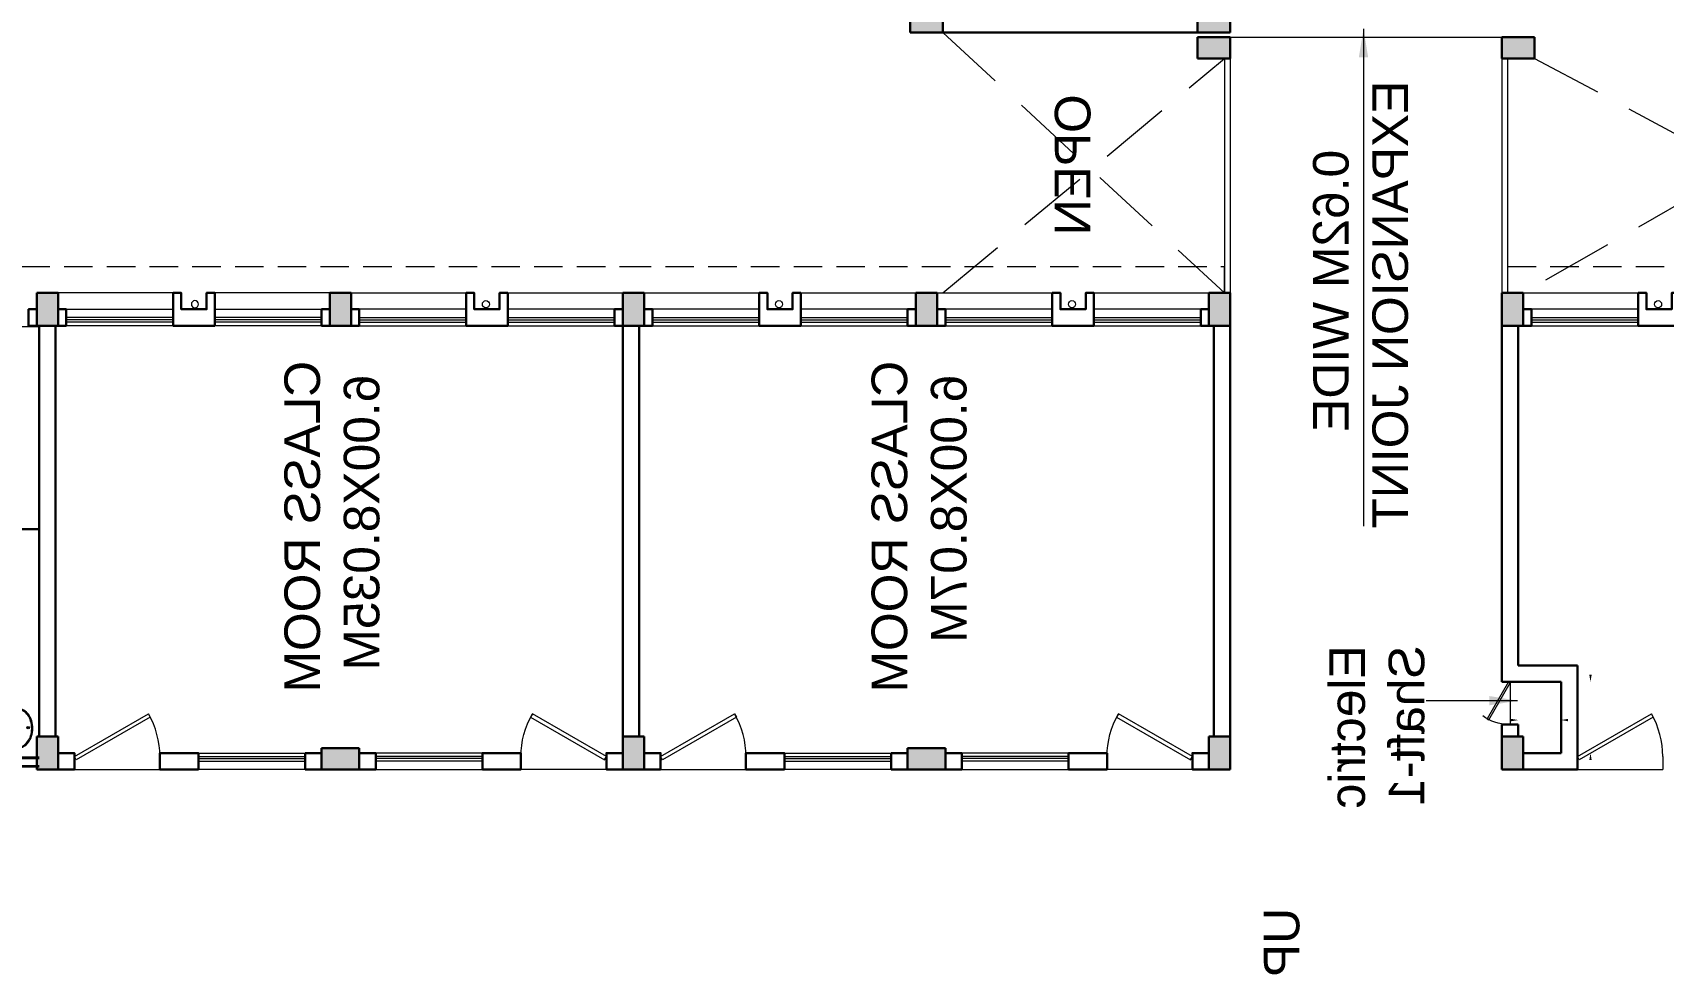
# Model space of a CAD drawing. Header units: millimetres. Extents: x 3614 to 12428, y -844 to 6844.
# Drawn here: x 5729.63 to 5752.53, y -434.95 to -421.73 of the extents above; entities that cross this region are included whole.
import ezdxf

# ---------------------------------------------------------------- set-up
doc = ezdxf.new("R2010")
doc.units = ezdxf.units.MM
doc.header["$LTSCALE"] = 40
doc.header["$MEASUREMENT"] = 0
doc.header["$PDMODE"] = 32
doc.header["$PDSIZE"] = 0.02
doc.linetypes.add('DASHED', pattern=[0.75, 0.5, -0.25])
doc.layers.get('0').update_dxf_attribs({"linetype": 'CONTINUOUS', "lineweight": 20})
doc.layers.get('Defpoints').update_dxf_attribs({"linetype": 'CONTINUOUS', "lineweight": 20})
for name, color, linetype, lineweight in [('CLL LEV.', 15, 'CONTINUOUS', 18), ('Column', 252, 'CONTINUOUS', 30), ('Column Hatch', 253, 'CONTINUOUS', 13), ('CUBICAL TOILET', 160, 'CONTINUOUS', 15), ('Dim', 220, 'CONTINUOUS', 15), ('Door', 54, 'CONTINUOUS', 18), ('EXPANSION JOINT', 248, 'CONTINUOUS', 20), ('Fixture', 44, 'CONTINUOUS', 15), ('Hidden', 30, 'DASHED', 18), ('Plaster', 141, 'CONTINUOUS', 5), ('Railing', 23, 'CONTINUOUS', 18), ('TEXT', 7, 'CONTINUOUS', 20), ('Ventilator', 6, 'DASHED', 18), ('Wall', 7, 'CONTINUOUS', 30), ('Window', 150, 'CONTINUOUS', 15), ('Window-Wall', 7, 'CONTINUOUS', 18)]:
    doc.layers.add(name, color=color, linetype=linetype, lineweight=lineweight)
doc.styles.add('L120', font='simplex.shx', dxfattribs={"height": 1})
doc.styles.get("Standard").update_dxf_attribs({"font": 'txt.shx', "height": 0.03937})
doc.styles.add('Tabrej', font='GOTHIC.TTF')
doc.styles.add('Tabrej.', font='GOTHIC.TTF', dxfattribs={"height": 1})
doc.dimstyles.new('DIMEN', dxfattribs={"dimtxt": 0.2, "dimasz": 0.25, "dimexe": 0.18, "dimexo": 0.0625, "dimgap": 0.09, "dimtad": 0, "dimdec": 3, "dimzin": 0, "dimdsep": 46, "dimtxsty": 'Tabrej', "dimcen": 0, "dimclrd": 256, "dimclre": 256, "dimclrt": 7, "dimadec": 0, "dimazin": 0, "dimtfac": 1, "dimtdec": 3, "dimtofl": 0, "dimtmove": 0, "dimatfit": 1, "dimfxl": 0, "dimtolj": 1, "dimtzin": 0, "dimlwd": -1, "dimlwe": -1, "dimarcsym": 0})
doc.dimstyles.get("Standard").update_dxf_attribs({"dimtxt": 0.18, "dimasz": 0.18, "dimexe": 0.18, "dimexo": 0.0625, "dimgap": 0.09, "dimtad": 0, "dimtih": 1, "dimtoh": 1, "dimdec": 4, "dimzin": 0, "dimdsep": 46, "dimtxsty": 'Standard', "dimcen": 0.09, "dimadec": 0, "dimazin": 0, "dimtfac": 1, "dimtdec": 4, "dimtofl": 0, "dimtmove": 0, "dimatfit": 3, "dimfxl": 0, "dimtolj": 1, "dimtzin": 0, "dimarcsym": 0})

# ---------------------------------------------------------------- blocks, each defined once
blk = doc.blocks.new('COLUMN 546')
at = {"layer": 'Column Hatch'}
h = blk.add_hatch(color=0, dxfattribs=at)
h.dxf.hatch_style = 1
h.paths.add_polyline_path([(0, 0), (0.3, 0), (0.3, 0.46), (0, 0.46)])
at = {"layer": 'Column'}
for p, q in [((0.3, 0.46), (0, 0.46)), ((0, 0.46), (0, 0)), ((0.3, 0), (0.3, 0.46)), ((0, 0), (0.3, 0))]:
    blk.add_line(p, q, dxfattribs=at)
blk = doc.blocks.new('WINDOW 1')
at = {"layer": 'CLL LEV.'}
for p, q in [((-0.115, -0.23), (-0.115, -0.46)), ((1.615, -0.23), (1.615, -0.46)), ((-0.115, -0.46), (1.615, -0.46))]:
    blk.add_line(p, q, dxfattribs=at)
at = {"layer": 'Window'}
for p, q in [((0, -0.051), (1.5, -0.051)), ((0, -0.081), (1.5, -0.081))]:
    blk.add_line(p, q, dxfattribs=at)
at = {"layer": 'Window-Wall'}
for p, q in [((0, 0), (1.5, 0)), ((0, -0.23), (0, 0)), ((1.5, 0), (1.5, -0.23)), ((0, -0.115), (1.5, -0.115)), ((1.5, -0.23), (0, -0.23))]:
    blk.add_line(p, q, dxfattribs=at)
blk = doc.blocks.new('SHAFT2')
at = {"layer": 'Fixture'}
blk.add_circle((0.302, 0.307), 0.05, dxfattribs=at)
at = {"layer": 'Wall'}
blk.add_lwpolyline([(0, 0.585), (0.46, 0.585), (0.46, 0.47), (0.23, 0.47), (0.23, 0.115), (0.46, 0.115), (0.46, 0), (0, 0), (0, 0.585)], dxfattribs=at)
blk = doc.blocks.new('VENT 2')
at = {"layer": 'Ventilator', "linetype": 'Continuous', "ltscale": 0.02}
for p, q in [((0, 0.182), (1.5, 0.182)), ((0, 0.152), (1.5, 0.152))]:
    blk.add_line(p, q, dxfattribs=at)
at = {"layer": 'Window-Wall'}
for p, q in [((0, 0.23), (1.5, 0.23)), ((0, 0), (0, 0.23)), ((1.5, 0.23), (1.5, 0)), ((0, 0.115), (1.5, 0.115)), ((1.5, 0), (0, 0))]:
    blk.add_line(p, q, dxfattribs=at)
blk = doc.blocks.new('*U18')
for p, q in [((0, 0), (0, -6)), ((40, 0), (40, -6))]:
    blk.add_line(p, q)
blk.add_lwpolyline([(0, 0), (34.64, 20), (35.52, 18.48), (0.87, -1.52)], close=True)
blk.add_arc((0, 0), 40, 0, 30)
blk = doc.blocks.new('DOOR1')
at = {"layer": 'Door'}
blk.add_line((0, 0), (1.2, 0), dxfattribs=at)
at = {"layer": 'Door', "xscale": 0.0300000000000013, "yscale": 0.0300000000000013, "zscale": 0.0300000000000013}
blk.add_blockref('*U18', (0, 0.18), dxfattribs=at)
blk = doc.blocks.new('class 1')
at = {"layer": 'Wall'}
for points in [[(0.23, -0.035), (0, -0.035), (0, -0.265), (0.23, -0.265), (0.23, -0.035)], [(0.23, -1.465), (0, -1.465), (0, -2.005), (0.23, -2.005), (0.23, -1.465)], [(0.23, -3.505), (0, -3.505), (0, -3.735), (0.23, -3.735), (0.23, -3.505)]]:
    blk.add_lwpolyline(points, dxfattribs=at)
at = {"layer": 'Wall', "rotation": 270}
for name, p in [('DOOR1', (0, -0.265)), ('VENT 2', (0, -2.005))]:
    blk.add_blockref(name, p, dxfattribs=at)
blk = doc.blocks.new('Door - Left Hung 36 in.')
at = {"layer": 'Door'}
blk.add_line((0.8, -1.3), (35.9, -1.3), dxfattribs=at)
blk.add_lwpolyline([(0.8, -1.3), (0, 0), (31.2, 18), (31.9, 16.7)], close=True, dxfattribs=at)
blk.add_arc((0, 0), 36, 0, 37.3101, dxfattribs=at)
blk = doc.blocks.new('COLM 530')
at = {"layer": 'Column Hatch'}
h = blk.add_hatch(color=0, dxfattribs=at)
h.dxf.hatch_style = 1
h.paths.add_polyline_path([(5443.518, -633.795), (5443.218, -633.795), (5443.218, -634.325), (5443.518, -634.325)])
at = {"layer": 'Column'}
for p, q in [((5443.518, -633.795), (5443.218, -633.795)), ((5443.218, -633.795), (5443.218, -634.325)), ((5443.518, -634.325), (5443.518, -633.795)), ((5443.218, -634.325), (5443.518, -634.325))]:
    blk.add_line(p, q, dxfattribs=at)
blk = doc.blocks.new('*D647')
at = {"layer": 'Defpoints', "color": 0, "ltscale": 0.05, "transparency": 16777216}
for p in [(5491.918, -294.581), (5491.855, -295.181), (5491.918, -295.181)]:
    blk.add_point(p, dxfattribs=at)
at = {"layer": 'Dim', "ltscale": 0.05, "transparency": 16777216}
for p, q in [((5491.855, -294.481), (5491.855, -294.381)), ((5491.855, -294.581), (5491.675, -294.581)), ((5491.855, -295.181), (5491.675, -295.181)), ((5491.855, -295.281), (5491.855, -295.381))]:
    blk.add_line(p, q, dxfattribs=at)
for points in [[(5491.838, -294.481), (5491.872, -294.481), (5491.855, -294.581)], [(5491.838, -295.281), (5491.872, -295.281), (5491.855, -295.181)]]:
    blk.add_solid(points, dxfattribs=at)
at = {"layer": 'Dim', "color": 7, "ltscale": 0.05, "transparency": 16777216, "insert": (5491.855, -294.881), "char_height": 0.2, "attachment_point": 5, "rotation": 90, "style": 'Tabrej'}
blk.add_mtext('\\A1;0.600', dxfattribs=at)
blk = doc.blocks.new('*D648')
at = {"layer": 'Defpoints', "color": 0, "ltscale": 0.05, "transparency": 16777216}
for p in [(5491.318, -295.181), (5492.318, -295.181), (5492.318, -295.595)]:
    blk.add_point(p, dxfattribs=at)
at = {"layer": 'Dim', "ltscale": 0.05, "transparency": 16777216}
for p, q in [((5491.318, -295.244), (5491.318, -295.775)), ((5492.318, -295.244), (5492.318, -295.775)), ((5491.218, -295.595), (5491.118, -295.595)), ((5492.418, -295.595), (5492.518, -295.595))]:
    blk.add_line(p, q, dxfattribs=at)
for points in [[(5491.218, -295.578), (5491.218, -295.612), (5491.318, -295.595)], [(5492.418, -295.578), (5492.418, -295.612), (5492.318, -295.595)]]:
    blk.add_solid(points, dxfattribs=at)
at = {"layer": 'Dim', "color": 7, "ltscale": 0.05, "transparency": 16777216, "insert": (5491.818, -295.595), "char_height": 0.2, "attachment_point": 5, "style": 'Tabrej'}
blk.add_mtext('\\A1;1.000', dxfattribs=at)
blk = doc.blocks.new('RSA BASIN 2')
for points in [[(10.67, -8.12, 0.12976), (9.97, -5.22, 0.106426), (7.61, -2.47, 0.084431), (4.27, -0.72, 0.073534), (0, 0, 0.073534), (-4.29, -0.55, 0.084431), (-7.7, -2.16, 0.106426), (-10.17, -4.82, 0.12976), (-10.98, -7.69, 0.12976), (-10.28, -10.59, 0.106426), (-7.92, -13.34, 0.084431), (-4.58, -15.09, 0.073534), (-0.31, -15.81, 0.073534), (3.98, -15.26, 0.084431), (7.39, -13.64, 0.106426), (9.85, -10.99, 0.12976)], [(10.08, -7.9, 0.119977), (9.45, -5.5, 0.106426), (7.25, -2.94, 0.084431), (4.08, -1.28, 0.073534), (-0.01, -0.59, 0.073534), (-4.13, -1.12, 0.084431), (-7.36, -2.65, 0.106426), (-9.66, -5.12, 0.12976), (-10.39, -7.7, 0.009633), (-10.39, -7.9, 0.119977), (-9.76, -10.31, 0.106426), (-7.57, -12.87, 0.084431), (-4.4, -14.53, 0.073534), (-0.3, -15.22, 0.073534), (3.82, -14.69, 0.084431), (7.05, -13.16, 0.106426), (9.35, -10.69, 0.12976), (10.08, -8.11, 0.009633)]]:
    blk.add_lwpolyline(points, format="xyb", close=True)
for radius in [0.7, 0.479]:
    blk.add_circle((-0.47, -2.53), radius)
blk = doc.blocks.new('rfrwef')
at = {"layer": 'Plaster', "ltscale": 0.05}
for p, q in [((5058.973, -260.239), (5063.598, -260.239)), ((5058.973, -260.239), (5058.973, -264.098)), ((5063.598, -261.789), (5063.598, -260.239)), ((5063.737, -260.237), (5064.891, -260.237)), ((5063.737, -261.65), (5063.737, -260.237)), ((5065.064, -260.999), (5065.064, -260.26)), ((5065.203, -260.225), (5065.203, -260.999)), ((5065.203, -260.999), (5065.064, -260.999)), ((5065.203, -261.65), (5063.737, -261.65)), ((5065.203, -261.827), (5065.203, -261.65)), ((5065.064, -261.789), (5063.598, -261.789)), ((5065.064, -261.827), (5065.064, -261.789)), ((5065.064, -261.827), (5065.203, -261.827)), ((5065.019, -264.109), (5065.019, -263.032)), ((5065.019, -263.032), (5065.158, -263.032)), ((5065.158, -264.109), (5065.158, -263.032)), ((5058.973, -264.098), (5064.731, -264.098))]:
    blk.add_line(p, q, dxfattribs=at)
blk = doc.blocks.new('A$C24EB4E25')
at = {"layer": 'CUBICAL TOILET', "ltscale": 0.05}
for p, q in [((3.312, 0.277), (3.312, 0.875)), ((3.325, 0.277), (3.325, 0.875))]:
    blk.add_line(p, q, dxfattribs=at)
at = {"layer": 'Wall', "ltscale": 0.05}
for p, q in [((6.53, 0.266), (6.53, 1.331)), ((6.645, 0.266), (6.645, 1.331))]:
    blk.add_line(p, q, dxfattribs=at)
at = {"layer": 'Wall'}
for p, q in [((0.46, 0.265), (6.23, 0.265)), ((0.46, 0.035), (6.23, 0.035))]:
    blk.add_line(p, q, dxfattribs=at)
blk.add_lwpolyline([(0.23, 0.3), (0.23, 0.415), (0.46, 0.415), (0.46, 0.3), (0.23, 0.3)], dxfattribs=at)
at = {"layer": 'Fixture', "xscale": -0.0253999999967459, "yscale": 0.0253999999949883, "zscale": 0.0253999999956289, "rotation": 179.2553980474158}
blk.add_blockref('RSA BASIN 2', (6.115, 0.355), dxfattribs=at)
at = {"layer": 'Plaster'}
blk.add_blockref('rfrwef', (-5058.501, 264.375), dxfattribs=at)
at = {"layer": 'Wall', "color": 7, "extrusion": (0, 0, -1), "xscale": -1, "zscale": -1, "rotation": 270}
for p in [(-0.46, 0), (-6.69, 0)]:
    blk.add_blockref('COLUMN 546', p, dxfattribs=at)
blk = doc.blocks.new('NEW BILDING')
at = {"ltscale": 0.05}
blk.add_line((5491.3178, -295.1811), (5492.3178, -295.1811), dxfattribs=at)
at = {"layer": 'EXPANSION JOINT', "linetype": 'ByBlock', "ltscale": 0.05}
blk.add_line((5482.2648, -290.5361), (5482.2648, -294.3511), dxfattribs=at)
at = {"layer": 'Hidden', "ltscale": 0.02}
for p, q in [((5485.4879, -269.9611), (5485.4879, -282.3061)), ((5485.4879, -282.0061), (5485.4879, -290.4561)), ((5485.8578, -290.4561), (5485.4879, -290.4561)), ((5485.4878, -294.4311), (5485.4878, -310.8111))]:
    blk.add_line(p, q, dxfattribs=at)
at = {"layer": 'Hidden', "ltscale": 0.05}
blk.add_line((5485.4878, -294.4311), (5485.7493, -294.4311), dxfattribs=at)
at = {"layer": 'Railing', "linetype": 'ByBlock', "ltscale": 0.05}
for p, q in [((5482.5648, -290.4561), (5485.8578, -290.4561)), ((5482.5648, -290.5361), (5485.8578, -290.5361)), ((5482.5648, -294.3511), (5485.8578, -294.3511)), ((5482.5648, -294.4311), (5485.8578, -294.4311))]:
    blk.add_line(p, q, dxfattribs=at)
at = {"layer": 'Wall'}
for p, q in [((5486.3178, -273.8111), (5492.0878, -273.8111)), ((5486.3178, -274.0411), (5492.0878, -274.0411)), ((5492.0878, -282.0061), (5486.3178, -282.0061)), ((5492.0878, -282.2361), (5486.3178, -282.2361)), ((5492.0878, -290.3061), (5486.3178, -290.3061)), ((5492.0878, -290.5361), (5486.3178, -290.5361)), ((5491.0417, -294.3511), (5486.3178, -294.3511)), ((5490.9728, -294.3511), (5491.3178, -294.3511)), ((5491.3178, -295.1811), (5491.3178, -294.3511)), ((5491.9178, -294.3511), (5492.0878, -294.3511)), ((5491.9178, -294.3511), (5491.9178, -294.5811)), ((5491.0878, -294.5811), (5486.3178, -294.5811)), ((5491.0878, -295.4111), (5491.0878, -294.5811)), ((5491.9178, -294.5811), (5492.0878, -294.5811)), ((5492.3178, -294.6511), (5492.3178, -295.1811)), ((5492.5478, -295.4111), (5492.5478, -294.6511)), ((5491.3178, -295.1811), (5492.3178, -295.1811)), ((5491.0878, -295.4111), (5492.3178, -295.4111)), ((5492.3178, -295.4111), (5492.5478, -295.4111))]:
    blk.add_line(p, q, dxfattribs=at)
at = {"layer": 'Wall', "linetype": 'ByBlock', "ltscale": 0.05}
blk.add_line((5482.2028, -290.0761), (5482.2028, -286.433), dxfattribs=at)
at = {"layer": 'Wall'}
for points in [[(5486.0878, -273.7761), (5486.0878, -273.6611), (5486.3178, -273.6611), (5486.3178, -273.7761), (5486.0878, -273.7761)], [(5486.0878, -274.0761), (5486.0878, -274.1911), (5486.3178, -274.1911), (5486.3178, -274.0761), (5486.0878, -274.0761)], [(5486.0878, -277.8911), (5486.0878, -277.7761), (5486.3178, -277.7761), (5486.3178, -277.8911), (5486.0878, -277.8911)], [(5486.0878, -277.7761), (5486.0878, -277.8911), (5486.3178, -277.8911), (5486.3178, -277.7761), (5486.0878, -277.7761)], [(5486.0878, -278.1911), (5486.0878, -278.3061), (5486.3178, -278.3061), (5486.3178, -278.1911), (5486.0878, -278.1911)], [(5486.0878, -278.3061), (5486.0878, -278.1911), (5486.3178, -278.1911), (5486.3178, -278.3061), (5486.0878, -278.3061)], [(5486.0878, -282.0061), (5486.0878, -281.8911), (5486.3178, -281.8911), (5486.3178, -282.0061), (5486.0878, -282.0061)], [(5486.0878, -282.3061), (5486.0878, -282.4211), (5486.3178, -282.4211), (5486.3178, -282.3061), (5486.0878, -282.3061)], [(5486.0878, -282.4211), (5486.0878, -282.3061), (5486.3178, -282.3061), (5486.3178, -282.4211), (5486.0878, -282.4211)], [(5486.0878, -286.1211), (5486.0878, -286.0061), (5486.3178, -286.0061), (5486.3178, -286.1211), (5486.0878, -286.1211)], [(5486.0878, -286.4211), (5486.0878, -286.5361), (5486.3178, -286.5361), (5486.3178, -286.4211), (5486.0878, -286.4211)], [(5486.0878, -286.5361), (5486.0878, -286.4211), (5486.3178, -286.4211), (5486.3178, -286.5361), (5486.0878, -286.5361)], [(5486.0878, -290.2361), (5486.0878, -290.1211), (5486.3178, -290.1211), (5486.3178, -290.2361), (5486.0878, -290.2361)], [(5486.0878, -294.6511), (5486.0878, -294.7661), (5486.3178, -294.7661), (5486.3178, -294.6511), (5486.0878, -294.6511)], [(5486.0878, -294.7661), (5486.0878, -294.6511), (5486.3178, -294.6511), (5486.3178, -294.7661), (5486.0878, -294.7661)]]:
    blk.add_lwpolyline(points, dxfattribs=at)
at = {"layer": 'Window-Wall', "linetype": 'DASHED', "ltscale": 0.05}
for p, q in [((5482.2028, -286.5011), (5485.8578, -290.4561)), ((5485.8578, -286.5011), (5482.5648, -290.4561)), ((5482.2028, -301.0411), (5485.8578, -294.6511)), ((5482.5648, -294.8111), (5485.8578, -300.9661))]:
    blk.add_line(p, q, dxfattribs=at)
at = {"ltscale": 0.05}
blk.add_blockref('A$C24EB4E25', (5485.8578, -274.0761), dxfattribs=at)
at = {"color": 7, "extrusion": (0, 0, -1), "xscale": -1, "zscale": -1, "rotation": 270}
for p in [(-5486.3178, -274.0761), (-5492.5478, -274.0761), (-5486.3178, -278.1911), (-5486.3178, -282.3061), (-5492.5478, -282.3061), (-5486.3178, -286.4211), (-5486.3178, -290.5361), (-5492.5478, -290.5361), (-5486.3178, -294.6511), (-5492.5478, -294.6511)]:
    blk.add_blockref('COLUMN 546', p, dxfattribs=at)
at = {"linetype": 'ByBlock', "xscale": -1}
for name, p in [('class 1', (5492.5478, -274.0411)), ('SHAFT2', (5486.3178, -280.3911)), ('class 1', (5492.5478, -282.2711)), ('SHAFT2', (5486.3178, -284.5061)), ('SHAFT2', (5486.3178, -288.6211)), ('SHAFT2', (5486.3178, -296.8511))]:
    blk.add_blockref(name, p, dxfattribs=at)
at = {"linetype": 'ByBlock', "extrusion": (0, 0, -1), "xscale": -1, "zscale": -1, "rotation": 180}
blk.add_blockref('SHAFT2', (-5486.3178, -275.6911), dxfattribs=at)
at = {"xscale": -1}
for p in [(10935.7656, 356.0187), (10935.7656, 347.7887)]:
    blk.add_blockref('COLM 530', p, dxfattribs=at)
at = {"linetype": 'ByBlock', "rotation": 180}
for p in [(5492.5478, -282.0411), (5492.5478, -290.2711)]:
    blk.add_blockref('class 1', p, dxfattribs=at)
at = {"color": 7, "extrusion": (0, 0, -1), "zscale": -1}
for p in [(-5482.2028, -286.5011), (-5482.2028, -290.5361), (-5482.5648, -290.5361)]:
    blk.add_blockref('COLUMN 546', p, dxfattribs=at)
at = {"color": 7, "extrusion": (0, 0, -1), "zscale": -1, "rotation": 180}
blk.add_blockref('COLUMN 546', (-5482.2648, -294.3511), dxfattribs=at)
at = {"layer": 'CLL LEV.', "xscale": -1, "rotation": 270}
for p in [(5486.3178, -275.6911), (5486.3178, -277.7761)]:
    blk.add_blockref('WINDOW 1', p, dxfattribs=at)
at = {"layer": 'CLL LEV.', "extrusion": (0, 0, -1), "xscale": -1, "zscale": -1, "rotation": 90}
for p in [(-5486.3178, -278.3061), (-5486.3178, -280.3911), (-5486.3178, -282.4211), (-5486.3178, -284.5061), (-5486.3178, -286.5361), (-5486.3178, -288.6211), (-5486.3178, -294.7661)]:
    blk.add_blockref('WINDOW 1', p, dxfattribs=at)
at = {"layer": 'Door', "extrusion": (0, 0, -1), "xscale": -0.0166737001802426, "yscale": 0.0166737001802426, "zscale": -0.0166737001802426}
blk.add_blockref('Door - Left Hung 36 in.', (-5491.3178, -294.4448), dxfattribs=at)
at = {"layer": 'Wall', "xscale": -1, "rotation": 90}
blk.add_blockref('DOOR1', (5492.5478, -295.4111), dxfattribs=at)
at = {"layer": 'TEXT', "char_height": 0.5, "attachment_point": 1, "style": 'Tabrej.'}
for s, width, insert in [('{\\fArial|b0|i0|c0|p34;CLASS ROOM\\P 6.00X8.035M}', 19.989683, (5486.8108, -277.2545)), ('{\\fArial|b0|i0|c0|p34;CLASS ROOM\\P 6.00X8.07M}', 19.989683, (5486.8108, -285.4996)), ('{\\fArial|b0|i0|c0|p34;OPEN }', 2.12175, (5483.0696, -288.0731)), ('{\\fArial|b0|i0|c0|p34;UP}', 1.50962, (5494.4924, -291.007)), ('{\\fArial|b0|i0|c0|p34;     0.62M WIDE \\PEXPANSION JOINT}', 19.989683, (5482.8783, -291.6985)), ('{\\fArial|b0|i0|c0|p34;Electric \\PShaft-1}', 19.989683, (5490.8063, -291.9284))]:
    blk.add_mtext_dynamic_manual_height_columns(s, width=width, gutter_width=5, heights=[0], dxfattribs=dict(at, insert=insert))
at = {"layer": 'Dim', "ltscale": 0.05}
dim = blk.add_linear_dim(base=(5491.8549, -295.1811), p1=(5491.9178, -294.5811), p2=(5491.9178, -295.1811), angle=90, dimstyle='DIMEN', override={"dimasz": 0.1, "dimgap": 0.5, "dimarcsym": 1}, dxfattribs=at)
dim.commit()
dim.dimension.update_dxf_attribs({"geometry": '*D647', "text_midpoint": (5491.8549, -294.8811), "dimtype": 160})
dim = blk.add_linear_dim(base=(5492.3178, -295.595), p1=(5491.3178, -295.1811), p2=(5492.3178, -295.1811), dimstyle='DIMEN', override={"dimasz": 0.1, "dimgap": 0.5, "dimarcsym": 1}, dxfattribs=at)
dim.commit()
dim.dimension.update_dxf_attribs({"geometry": '*D648', "text_midpoint": (5491.8178, -295.595), "dimtype": 160})
at = {"layer": 'TEXT'}
for points in [[(5482.1516, -292.4077), (5489.1314, -292.4077)], [(5491.5829, -294.5723), (5491.5829, -293.2859)]]:
    blk.add_leader(points, dimstyle='Standard', override={"dimscale": 40, "dimasz": 0.01, "dimgap": 0.09, "dimtad": 0, "dimpost": "'", "dimtxsty": 'L120', "dimarcsym": 1}, dxfattribs=at)

msp = doc.modelspace()

# ---------------------------------------------------------------- block references
at = {"layer": 'Window-Wall', "xscale": -1, "rotation": 90}
msp.add_blockref('NEW BILDING', (5455.9122, 5060.4747), dxfattribs=at)

doc.saveas('drawing.dxf')
